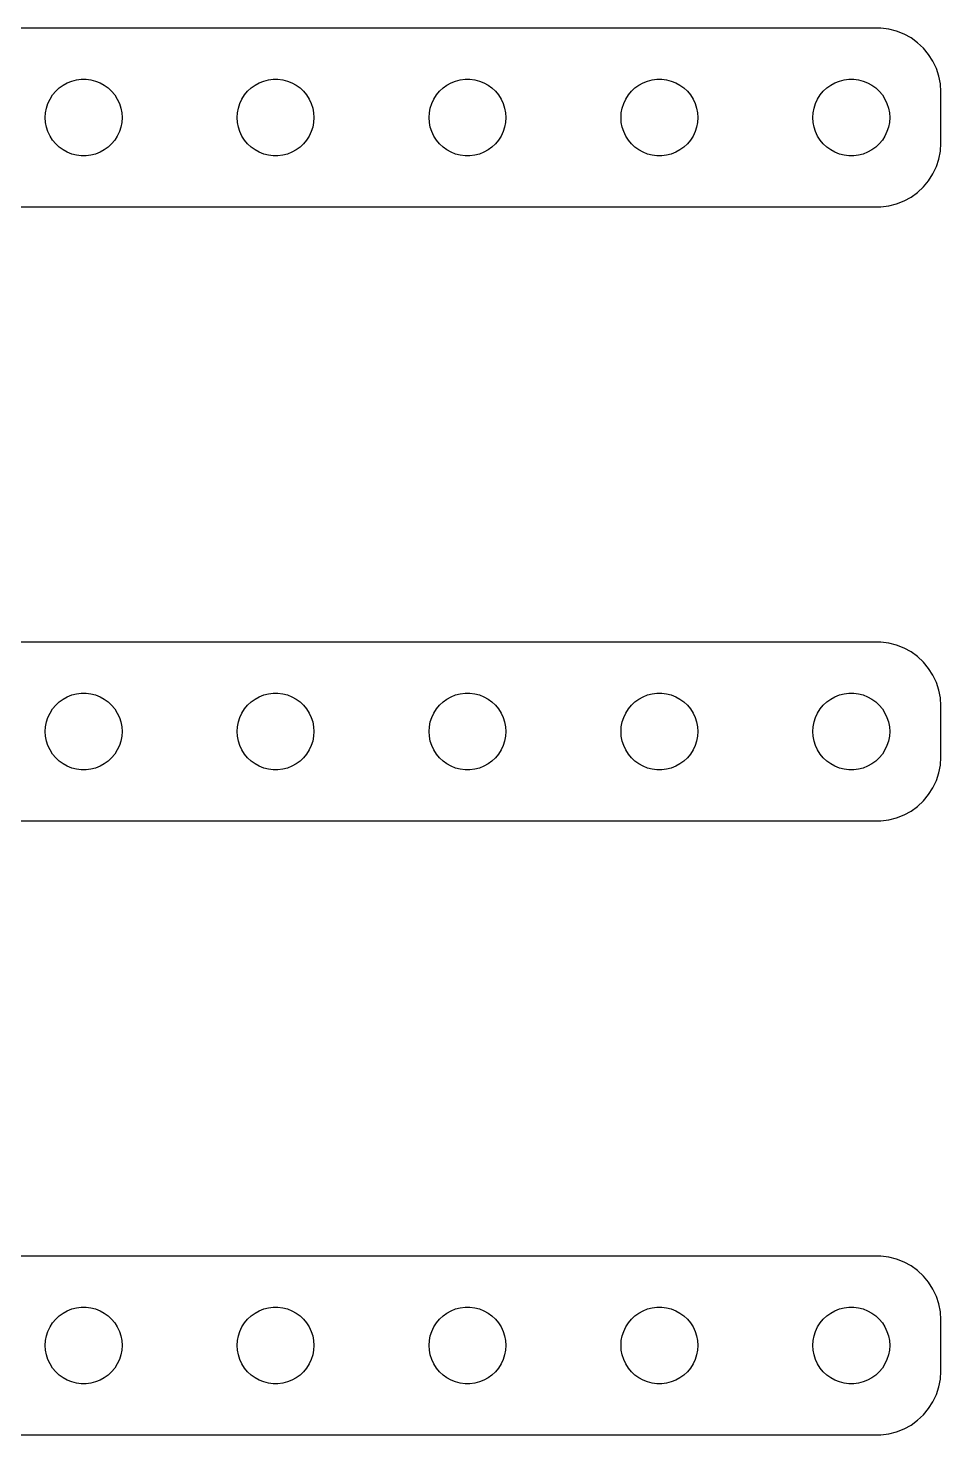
# Model space of a CAD drawing. Header units: metres. Extents: x -34 to 34, y 117 to 219.
# Drawn here: x -2.2 to 33.5, y 164.5 to 219.5 of the extents above; entities that cross this region are included whole.
import ezdxf

# ---------------------------------------------------------------- set-up
doc = ezdxf.new("R2010")
doc.units = ezdxf.units.M

msp = doc.modelspace()

# ---------------------------------------------------------------- linework, layer by layer
for p, q in [((31.157, 219.495), (-31.157, 219.495)), ((31.4684, 219.456), (31.157, 219.495)), ((31.7725, 219.378), (31.4684, 219.456)), ((32.0644, 219.262), (31.7725, 219.378)), ((32.3396, 219.111), (32.0644, 219.262)), ((32.5936, 218.926), (32.3396, 219.111)), ((32.8224, 218.711), (32.5936, 218.926)), ((33.0225, 218.469), (32.8224, 218.711)), ((33.1908, 218.204), (33.0225, 218.469)), ((33.3244, 217.92), (33.1908, 218.204)), ((33.4214, 217.622), (33.3244, 217.92)), ((-0.956131, 217.156), (-0.803726, 217.266)), ((-0.803726, 217.266), (-0.638657, 217.357)), ((-0.638657, 217.357), (-0.463516, 217.427)), ((-0.463516, 217.427), (-0.281067, 217.473)), ((-0.281067, 217.473), (-0.094177, 217.497)), ((-0.094177, 217.497), (0.094177, 217.497)), ((0.094177, 217.497), (0.281067, 217.473)), ((0.281067, 217.473), (0.463516, 217.427)), ((0.463516, 217.427), (0.638657, 217.357)), ((0.638657, 217.357), (0.803726, 217.266)), ((0.803726, 217.266), (0.956131, 217.156)), ((6.54385, 217.156), (6.69626, 217.266)), ((6.69626, 217.266), (6.86133, 217.357)), ((6.86133, 217.357), (7.03647, 217.427)), ((7.03647, 217.427), (7.21892, 217.473)), ((7.21892, 217.473), (7.40581, 217.497)), ((7.40581, 217.497), (7.59418, 217.497)), ((7.59418, 217.497), (7.78107, 217.473)), ((7.78107, 217.473), (7.96352, 217.427)), ((7.96352, 217.427), (8.13866, 217.357)), ((8.13866, 217.357), (8.30373, 217.266)), ((8.30373, 217.266), (8.45613, 217.156)), ((14.0439, 217.156), (14.1963, 217.266)), ((14.1963, 217.266), (14.3613, 217.357)), ((14.3613, 217.357), (14.5365, 217.427)), ((14.5365, 217.427), (14.7189, 217.473)), ((14.7189, 217.473), (14.9058, 217.497)), ((14.9058, 217.497), (15.0942, 217.497)), ((15.0942, 217.497), (15.2811, 217.473)), ((15.2811, 217.473), (15.4635, 217.427)), ((15.4635, 217.427), (15.6387, 217.357)), ((15.6387, 217.357), (15.8037, 217.266)), ((15.8037, 217.266), (15.9561, 217.156)), ((21.5439, 217.156), (21.6963, 217.266)), ((21.6963, 217.266), (21.8613, 217.357)), ((21.8613, 217.357), (22.0365, 217.427)), ((22.0365, 217.427), (22.2189, 217.473)), ((22.2189, 217.473), (22.4058, 217.497)), ((22.4058, 217.497), (22.5942, 217.497)), ((22.5942, 217.497), (22.7811, 217.473)), ((22.7811, 217.473), (22.9635, 217.427)), ((22.9635, 217.427), (23.1387, 217.357)), ((23.1387, 217.357), (23.3037, 217.266)), ((23.3037, 217.266), (23.4561, 217.156)), ((29.0439, 217.156), (29.1963, 217.266)), ((29.1963, 217.266), (29.3613, 217.357)), ((29.3613, 217.357), (29.5365, 217.427)), ((29.5365, 217.427), (29.7189, 217.473)), ((29.7189, 217.473), (29.9058, 217.497)), ((29.9058, 217.497), (30.0942, 217.497)), ((30.0942, 217.497), (30.2811, 217.473)), ((30.2811, 217.473), (30.4635, 217.427)), ((30.4635, 217.427), (30.6387, 217.357)), ((30.6387, 217.357), (30.8037, 217.266)), ((30.8037, 217.266), (30.9561, 217.156)), ((33.4803, 217.313), (33.4214, 217.622)), ((33.5, 217), (33.4803, 217.313)), ((-1.39465, 216.552), (-1.31445, 216.723)), ((-1.31445, 216.723), (-1.21352, 216.882)), ((-1.21352, 216.882), (-1.09344, 217.027)), ((-1.09344, 217.027), (-0.956131, 217.156)), ((0.956131, 217.156), (1.09344, 217.027)), ((1.09344, 217.027), (1.21352, 216.882)), ((1.21352, 216.882), (1.31445, 216.723)), ((1.31445, 216.723), (1.39465, 216.552)), ((6.10533, 216.552), (6.18553, 216.723)), ((6.18553, 216.723), (6.28647, 216.882)), ((6.28647, 216.882), (6.40654, 217.027)), ((6.40654, 217.027), (6.54385, 217.156)), ((8.45613, 217.156), (8.59344, 217.027)), ((8.59344, 217.027), (8.71352, 216.882)), ((8.71352, 216.882), (8.81445, 216.723)), ((8.81445, 216.723), (8.89465, 216.552)), ((13.6053, 216.552), (13.6855, 216.723)), ((13.6855, 216.723), (13.7865, 216.882)), ((13.7865, 216.882), (13.9065, 217.027)), ((13.9065, 217.027), (14.0439, 217.156)), ((15.9561, 217.156), (16.0934, 217.027)), ((16.0934, 217.027), (16.2135, 216.882)), ((16.2135, 216.882), (16.3145, 216.723)), ((16.3145, 216.723), (16.3947, 216.552)), ((21.1053, 216.552), (21.1855, 216.723)), ((21.1855, 216.723), (21.2865, 216.882)), ((21.2865, 216.882), (21.4065, 217.027)), ((21.4065, 217.027), (21.5439, 217.156)), ((23.4561, 217.156), (23.5934, 217.027)), ((23.5934, 217.027), (23.7135, 216.882)), ((23.7135, 216.882), (23.8145, 216.723)), ((23.8145, 216.723), (23.8947, 216.552)), ((28.6053, 216.552), (28.6855, 216.723)), ((28.6855, 216.723), (28.7865, 216.882)), ((28.7865, 216.882), (28.9065, 217.027)), ((28.9065, 217.027), (29.0439, 217.156)), ((30.9561, 217.156), (31.0934, 217.027)), ((31.0934, 217.027), (31.2135, 216.882)), ((31.2135, 216.882), (31.3145, 216.723)), ((31.3145, 216.723), (31.3947, 216.552)), ((33.5, 215), (33.5, 217)), ((-1.5, 216), (-1.48816, 216.188)), ((-1.48816, 216.188), (-1.45287, 216.373)), ((-1.45287, 216.373), (-1.39465, 216.552)), ((1.39465, 216.552), (1.45287, 216.373)), ((1.45287, 216.373), (1.48816, 216.188)), ((1.48816, 216.188), (1.5, 216)), ((6, 216), (6.01183, 216.188)), ((6.01183, 216.188), (6.04712, 216.373)), ((6.04712, 216.373), (6.10533, 216.552)), ((8.89465, 216.552), (8.95287, 216.373)), ((8.95287, 216.373), (8.98816, 216.188)), ((8.98816, 216.188), (9, 216)), ((13.5, 216), (13.5118, 216.188)), ((13.5118, 216.188), (13.5471, 216.373)), ((13.5471, 216.373), (13.6053, 216.552)), ((16.3947, 216.552), (16.4529, 216.373)), ((16.4529, 216.373), (16.4882, 216.188)), ((16.4882, 216.188), (16.5, 216)), ((21, 216), (21.0118, 216.188)), ((21.0118, 216.188), (21.0471, 216.373)), ((21.0471, 216.373), (21.1053, 216.552)), ((23.8947, 216.552), (23.9529, 216.373)), ((23.9529, 216.373), (23.9882, 216.188)), ((23.9882, 216.188), (24, 216)), ((28.5, 216), (28.5118, 216.188)), ((28.5118, 216.188), (28.5471, 216.373)), ((28.5471, 216.373), (28.6053, 216.552)), ((31.3947, 216.552), (31.4529, 216.373)), ((31.4529, 216.373), (31.4882, 216.188)), ((31.4882, 216.188), (31.5, 216)), ((-1.48816, 215.812), (-1.5, 216)), ((-1.45287, 215.627), (-1.48816, 215.812)), ((-1.39465, 215.448), (-1.45287, 215.627)), ((1.45287, 215.627), (1.39465, 215.448)), ((1.48816, 215.812), (1.45287, 215.627)), ((1.5, 216), (1.48816, 215.812)), ((6.01183, 215.812), (6, 216)), ((6.04712, 215.627), (6.01183, 215.812)), ((6.10533, 215.448), (6.04712, 215.627)), ((8.95287, 215.627), (8.89465, 215.448)), ((8.98816, 215.812), (8.95287, 215.627)), ((9, 216), (8.98816, 215.812)), ((13.5118, 215.812), (13.5, 216)), ((13.5471, 215.627), (13.5118, 215.812)), ((13.6053, 215.448), (13.5471, 215.627)), ((16.4529, 215.627), (16.3947, 215.448)), ((16.4882, 215.812), (16.4529, 215.627)), ((16.5, 216), (16.4882, 215.812)), ((21.0118, 215.812), (21, 216)), ((21.0471, 215.627), (21.0118, 215.812)), ((21.1053, 215.448), (21.0471, 215.627)), ((23.9529, 215.627), (23.8947, 215.448)), ((23.9882, 215.812), (23.9529, 215.627)), ((24, 216), (23.9882, 215.812)), ((28.5118, 215.812), (28.5, 216)), ((28.5471, 215.627), (28.5118, 215.812)), ((28.6053, 215.448), (28.5471, 215.627)), ((31.4529, 215.627), (31.3947, 215.448)), ((31.4882, 215.812), (31.4529, 215.627)), ((31.5, 216), (31.4882, 215.812)), ((-1.31445, 215.277), (-1.39465, 215.448)), ((-1.21352, 215.118), (-1.31445, 215.277)), ((-1.09344, 214.973), (-1.21352, 215.118)), ((1.21352, 215.118), (1.09344, 214.973)), ((1.31445, 215.277), (1.21352, 215.118)), ((1.39465, 215.448), (1.31445, 215.277)), ((6.18553, 215.277), (6.10533, 215.448)), ((6.28647, 215.118), (6.18553, 215.277)), ((6.40654, 214.973), (6.28647, 215.118)), ((8.71352, 215.118), (8.59344, 214.973)), ((8.81445, 215.277), (8.71352, 215.118)), ((8.89465, 215.448), (8.81445, 215.277)), ((13.6855, 215.277), (13.6053, 215.448)), ((13.7865, 215.118), (13.6855, 215.277)), ((13.9065, 214.973), (13.7865, 215.118)), ((16.2135, 215.118), (16.0934, 214.973)), ((16.3145, 215.277), (16.2135, 215.118)), ((16.3947, 215.448), (16.3145, 215.277)), ((21.1855, 215.277), (21.1053, 215.448)), ((21.2865, 215.118), (21.1855, 215.277)), ((21.4065, 214.973), (21.2865, 215.118)), ((23.7135, 215.118), (23.5934, 214.973)), ((23.8145, 215.277), (23.7135, 215.118)), ((23.8947, 215.448), (23.8145, 215.277)), ((28.6855, 215.277), (28.6053, 215.448)), ((28.7865, 215.118), (28.6855, 215.277)), ((28.9065, 214.973), (28.7865, 215.118)), ((31.2135, 215.118), (31.0934, 214.973)), ((31.3145, 215.277), (31.2135, 215.118)), ((31.3947, 215.448), (31.3145, 215.277)), ((-0.956131, 214.844), (-1.09344, 214.973)), ((-0.803726, 214.734), (-0.956131, 214.844)), ((-0.638657, 214.643), (-0.803726, 214.734)), ((-0.463516, 214.573), (-0.638657, 214.643)), ((-0.281067, 214.527), (-0.463516, 214.573)), ((-0.094177, 214.503), (-0.281067, 214.527)), ((0.094177, 214.503), (-0.094177, 214.503)), ((0.281067, 214.527), (0.094177, 214.503)), ((0.463516, 214.573), (0.281067, 214.527)), ((0.638657, 214.643), (0.463516, 214.573)), ((0.803726, 214.734), (0.638657, 214.643)), ((0.956131, 214.844), (0.803726, 214.734)), ((1.09344, 214.973), (0.956131, 214.844)), ((6.54385, 214.844), (6.40654, 214.973)), ((6.69626, 214.734), (6.54385, 214.844)), ((6.86133, 214.643), (6.69626, 214.734)), ((7.03647, 214.573), (6.86133, 214.643)), ((7.21892, 214.527), (7.03647, 214.573)), ((7.40581, 214.503), (7.21892, 214.527)), ((7.59418, 214.503), (7.40581, 214.503)), ((7.78107, 214.527), (7.59418, 214.503)), ((7.96352, 214.573), (7.78107, 214.527)), ((8.13866, 214.643), (7.96352, 214.573)), ((8.30373, 214.734), (8.13866, 214.643)), ((8.45613, 214.844), (8.30373, 214.734)), ((8.59344, 214.973), (8.45613, 214.844)), ((14.0439, 214.844), (13.9065, 214.973)), ((14.1963, 214.734), (14.0439, 214.844)), ((14.3613, 214.643), (14.1963, 214.734)), ((14.5365, 214.573), (14.3613, 214.643)), ((14.7189, 214.527), (14.5365, 214.573)), ((14.9058, 214.503), (14.7189, 214.527)), ((15.0942, 214.503), (14.9058, 214.503)), ((15.2811, 214.527), (15.0942, 214.503)), ((15.4635, 214.573), (15.2811, 214.527)), ((15.6387, 214.643), (15.4635, 214.573)), ((15.8037, 214.734), (15.6387, 214.643)), ((15.9561, 214.844), (15.8037, 214.734)), ((16.0934, 214.973), (15.9561, 214.844)), ((21.5439, 214.844), (21.4065, 214.973)), ((21.6963, 214.734), (21.5439, 214.844)), ((21.8613, 214.643), (21.6963, 214.734)), ((22.0365, 214.573), (21.8613, 214.643)), ((22.2189, 214.527), (22.0365, 214.573)), ((22.4058, 214.503), (22.2189, 214.527)), ((22.5942, 214.503), (22.4058, 214.503)), ((22.7811, 214.527), (22.5942, 214.503)), ((22.9635, 214.573), (22.7811, 214.527)), ((23.1387, 214.643), (22.9635, 214.573)), ((23.3037, 214.734), (23.1387, 214.643)), ((23.4561, 214.844), (23.3037, 214.734)), ((23.5934, 214.973), (23.4561, 214.844)), ((29.0439, 214.844), (28.9065, 214.973)), ((29.1963, 214.734), (29.0439, 214.844)), ((29.3613, 214.643), (29.1963, 214.734)), ((29.5365, 214.573), (29.3613, 214.643)), ((29.7189, 214.527), (29.5365, 214.573)), ((29.9058, 214.503), (29.7189, 214.527)), ((30.0942, 214.503), (29.9058, 214.503)), ((30.2811, 214.527), (30.0942, 214.503)), ((30.4635, 214.573), (30.2811, 214.527)), ((30.6387, 214.643), (30.4635, 214.573)), ((30.8037, 214.734), (30.6387, 214.643)), ((30.9561, 214.844), (30.8037, 214.734)), ((31.0934, 214.973), (30.9561, 214.844)), ((33.4214, 214.378), (33.4803, 214.687)), ((33.4803, 214.687), (33.5, 215)), ((33.1908, 213.796), (33.3244, 214.08)), ((33.3244, 214.08), (33.4214, 214.378)), ((32.8224, 213.289), (33.0225, 213.531)), ((33.0225, 213.531), (33.1908, 213.796)), ((32.0644, 212.738), (32.3396, 212.889)), ((32.3396, 212.889), (32.5936, 213.074)), ((32.5936, 213.074), (32.8224, 213.289)), ((-31.157, 212.505), (31.157, 212.505)), ((31.157, 212.505), (31.4684, 212.544)), ((31.4684, 212.544), (31.7725, 212.622)), ((31.7725, 212.622), (32.0644, 212.738)), ((31.157, 195.495), (-31.157, 195.495)), ((31.4684, 195.456), (31.157, 195.495)), ((31.7725, 195.378), (31.4684, 195.456)), ((32.0644, 195.262), (31.7725, 195.378)), ((32.3396, 195.111), (32.0644, 195.262)), ((32.5936, 194.926), (32.3396, 195.111)), ((32.8224, 194.711), (32.5936, 194.926)), ((33.0225, 194.469), (32.8224, 194.711)), ((33.1908, 194.204), (33.0225, 194.469)), ((33.3244, 193.92), (33.1908, 194.204)), ((33.4214, 193.622), (33.3244, 193.92)), ((33.4803, 193.313), (33.4214, 193.622)), ((-1.21352, 192.882), (-1.09344, 193.027)), ((-1.09344, 193.027), (-0.956131, 193.156)), ((-0.956131, 193.156), (-0.803726, 193.266)), ((-0.803726, 193.266), (-0.638657, 193.357)), ((-0.638657, 193.357), (-0.463516, 193.427)), ((-0.463516, 193.427), (-0.281067, 193.473)), ((-0.281067, 193.473), (-0.094177, 193.497)), ((-0.094177, 193.497), (0.094177, 193.497)), ((0.094177, 193.497), (0.281067, 193.473)), ((0.281067, 193.473), (0.463516, 193.427)), ((0.463516, 193.427), (0.638657, 193.357)), ((0.638657, 193.357), (0.803726, 193.266)), ((0.803726, 193.266), (0.956131, 193.156)), ((0.956131, 193.156), (1.09344, 193.027)), ((1.09344, 193.027), (1.21352, 192.882)), ((6.28647, 192.882), (6.40654, 193.027)), ((6.40654, 193.027), (6.54385, 193.156)), ((6.54385, 193.156), (6.69626, 193.266)), ((6.69626, 193.266), (6.86133, 193.357)), ((6.86133, 193.357), (7.03647, 193.427)), ((7.03647, 193.427), (7.21892, 193.473)), ((7.21892, 193.473), (7.40581, 193.497)), ((7.40581, 193.497), (7.59418, 193.497)), ((7.59418, 193.497), (7.78107, 193.473)), ((7.78107, 193.473), (7.96352, 193.427)), ((7.96352, 193.427), (8.13866, 193.357)), ((8.13866, 193.357), (8.30373, 193.266)), ((8.30373, 193.266), (8.45613, 193.156)), ((8.45613, 193.156), (8.59344, 193.027)), ((8.59344, 193.027), (8.71352, 192.882)), ((13.7865, 192.882), (13.9065, 193.027)), ((13.9065, 193.027), (14.0439, 193.156)), ((14.0439, 193.156), (14.1963, 193.266)), ((14.1963, 193.266), (14.3613, 193.357)), ((14.3613, 193.357), (14.5365, 193.427)), ((14.5365, 193.427), (14.7189, 193.473)), ((14.7189, 193.473), (14.9058, 193.497)), ((14.9058, 193.497), (15.0942, 193.497)), ((15.0942, 193.497), (15.2811, 193.473)), ((15.2811, 193.473), (15.4635, 193.427)), ((15.4635, 193.427), (15.6387, 193.357)), ((15.6387, 193.357), (15.8037, 193.266)), ((15.8037, 193.266), (15.9561, 193.156)), ((15.9561, 193.156), (16.0934, 193.027)), ((16.0934, 193.027), (16.2135, 192.882)), ((21.2865, 192.882), (21.4065, 193.027)), ((21.4065, 193.027), (21.5439, 193.156)), ((21.5439, 193.156), (21.6963, 193.266)), ((21.6963, 193.266), (21.8613, 193.357)), ((21.8613, 193.357), (22.0365, 193.427)), ((22.0365, 193.427), (22.2189, 193.473)), ((22.2189, 193.473), (22.4058, 193.497)), ((22.4058, 193.497), (22.5942, 193.497)), ((22.5942, 193.497), (22.7811, 193.473)), ((22.7811, 193.473), (22.9635, 193.427)), ((22.9635, 193.427), (23.1387, 193.357)), ((23.1387, 193.357), (23.3037, 193.266)), ((23.3037, 193.266), (23.4561, 193.156)), ((23.4561, 193.156), (23.5934, 193.027)), ((23.5934, 193.027), (23.7135, 192.882)), ((28.7865, 192.882), (28.9065, 193.027)), ((28.9065, 193.027), (29.0439, 193.156)), ((29.0439, 193.156), (29.1963, 193.266)), ((29.1963, 193.266), (29.3613, 193.357)), ((29.3613, 193.357), (29.5365, 193.427)), ((29.5365, 193.427), (29.7189, 193.473)), ((29.7189, 193.473), (29.9058, 193.497)), ((29.9058, 193.497), (30.0942, 193.497)), ((30.0942, 193.497), (30.2811, 193.473)), ((30.2811, 193.473), (30.4635, 193.427)), ((30.4635, 193.427), (30.6387, 193.357)), ((30.6387, 193.357), (30.8037, 193.266)), ((30.8037, 193.266), (30.9561, 193.156)), ((30.9561, 193.156), (31.0934, 193.027)), ((31.0934, 193.027), (31.2135, 192.882)), ((33.5, 193), (33.4803, 193.313)), ((-1.45287, 192.373), (-1.39465, 192.552)), ((-1.39465, 192.552), (-1.31445, 192.723)), ((-1.31445, 192.723), (-1.21352, 192.882)), ((1.21352, 192.882), (1.31445, 192.723)), ((1.31445, 192.723), (1.39465, 192.552)), ((1.39465, 192.552), (1.45287, 192.373)), ((6.04712, 192.373), (6.10533, 192.552)), ((6.10533, 192.552), (6.18553, 192.723)), ((6.18553, 192.723), (6.28647, 192.882)), ((8.71352, 192.882), (8.81445, 192.723)), ((8.81445, 192.723), (8.89465, 192.552)), ((8.89465, 192.552), (8.95287, 192.373)), ((13.5471, 192.373), (13.6053, 192.552)), ((13.6053, 192.552), (13.6855, 192.723)), ((13.6855, 192.723), (13.7865, 192.882)), ((16.2135, 192.882), (16.3145, 192.723)), ((16.3145, 192.723), (16.3947, 192.552)), ((16.3947, 192.552), (16.4529, 192.373)), ((21.0471, 192.373), (21.1053, 192.552)), ((21.1053, 192.552), (21.1855, 192.723)), ((21.1855, 192.723), (21.2865, 192.882)), ((23.7135, 192.882), (23.8145, 192.723)), ((23.8145, 192.723), (23.8947, 192.552)), ((23.8947, 192.552), (23.9529, 192.373)), ((28.5471, 192.373), (28.6053, 192.552)), ((28.6053, 192.552), (28.6855, 192.723)), ((28.6855, 192.723), (28.7865, 192.882)), ((31.2135, 192.882), (31.3145, 192.723)), ((31.3145, 192.723), (31.3947, 192.552)), ((31.3947, 192.552), (31.4529, 192.373)), ((33.5, 191), (33.5, 193)), ((-1.5, 192), (-1.48816, 192.188)), ((-1.48816, 191.812), (-1.5, 192)), ((-1.48816, 192.188), (-1.45287, 192.373)), ((1.45287, 192.373), (1.48816, 192.188)), ((1.48816, 192.188), (1.5, 192)), ((1.5, 192), (1.48816, 191.812)), ((6, 192), (6.01183, 192.188)), ((6.01183, 191.812), (6, 192)), ((6.01183, 192.188), (6.04712, 192.373)), ((8.95287, 192.373), (8.98816, 192.188)), ((8.98816, 192.188), (9, 192)), ((9, 192), (8.98816, 191.812)), ((13.5, 192), (13.5118, 192.188)), ((13.5118, 191.812), (13.5, 192)), ((13.5118, 192.188), (13.5471, 192.373)), ((16.4529, 192.373), (16.4882, 192.188)), ((16.4882, 192.188), (16.5, 192)), ((16.5, 192), (16.4882, 191.812)), ((21, 192), (21.0118, 192.188)), ((21.0118, 191.812), (21, 192)), ((21.0118, 192.188), (21.0471, 192.373)), ((23.9529, 192.373), (23.9882, 192.188)), ((23.9882, 192.188), (24, 192)), ((24, 192), (23.9882, 191.812)), ((28.5, 192), (28.5118, 192.188)), ((28.5118, 191.812), (28.5, 192)), ((28.5118, 192.188), (28.5471, 192.373)), ((31.4529, 192.373), (31.4882, 192.188)), ((31.4882, 192.188), (31.5, 192)), ((31.5, 192), (31.4882, 191.812)), ((-1.45287, 191.627), (-1.48816, 191.812)), ((-1.39465, 191.448), (-1.45287, 191.627)), ((-1.31445, 191.277), (-1.39465, 191.448)), ((1.39465, 191.448), (1.31445, 191.277)), ((1.45287, 191.627), (1.39465, 191.448)), ((1.48816, 191.812), (1.45287, 191.627)), ((6.04712, 191.627), (6.01183, 191.812)), ((6.10533, 191.448), (6.04712, 191.627)), ((6.18553, 191.277), (6.10533, 191.448)), ((8.89465, 191.448), (8.81445, 191.277)), ((8.95287, 191.627), (8.89465, 191.448)), ((8.98816, 191.812), (8.95287, 191.627)), ((13.5471, 191.627), (13.5118, 191.812)), ((13.6053, 191.448), (13.5471, 191.627)), ((13.6855, 191.277), (13.6053, 191.448)), ((16.3947, 191.448), (16.3145, 191.277)), ((16.4529, 191.627), (16.3947, 191.448)), ((16.4882, 191.812), (16.4529, 191.627)), ((21.0471, 191.627), (21.0118, 191.812)), ((21.1053, 191.448), (21.0471, 191.627)), ((21.1855, 191.277), (21.1053, 191.448)), ((23.8947, 191.448), (23.8145, 191.277)), ((23.9529, 191.627), (23.8947, 191.448)), ((23.9882, 191.812), (23.9529, 191.627)), ((28.5471, 191.627), (28.5118, 191.812)), ((28.6053, 191.448), (28.5471, 191.627)), ((28.6855, 191.277), (28.6053, 191.448)), ((31.3947, 191.448), (31.3145, 191.277)), ((31.4529, 191.627), (31.3947, 191.448)), ((31.4882, 191.812), (31.4529, 191.627)), ((-1.21352, 191.118), (-1.31445, 191.277)), ((-1.09344, 190.973), (-1.21352, 191.118)), ((-0.956131, 190.844), (-1.09344, 190.973)), ((-0.803726, 190.734), (-0.956131, 190.844)), ((0.956131, 190.844), (0.803726, 190.734)), ((1.09344, 190.973), (0.956131, 190.844)), ((1.21352, 191.118), (1.09344, 190.973)), ((1.31445, 191.277), (1.21352, 191.118)), ((6.28647, 191.118), (6.18553, 191.277)), ((6.40654, 190.973), (6.28647, 191.118)), ((6.54385, 190.844), (6.40654, 190.973)), ((6.69626, 190.734), (6.54385, 190.844)), ((8.45613, 190.844), (8.30373, 190.734)), ((8.59344, 190.973), (8.45613, 190.844)), ((8.71352, 191.118), (8.59344, 190.973)), ((8.81445, 191.277), (8.71352, 191.118)), ((13.7865, 191.118), (13.6855, 191.277)), ((13.9065, 190.973), (13.7865, 191.118)), ((14.0439, 190.844), (13.9065, 190.973)), ((14.1963, 190.734), (14.0439, 190.844)), ((15.9561, 190.844), (15.8037, 190.734)), ((16.0934, 190.973), (15.9561, 190.844)), ((16.2135, 191.118), (16.0934, 190.973)), ((16.3145, 191.277), (16.2135, 191.118)), ((21.2865, 191.118), (21.1855, 191.277)), ((21.4065, 190.973), (21.2865, 191.118)), ((21.5439, 190.844), (21.4065, 190.973)), ((21.6963, 190.734), (21.5439, 190.844)), ((23.4561, 190.844), (23.3037, 190.734)), ((23.5934, 190.973), (23.4561, 190.844)), ((23.7135, 191.118), (23.5934, 190.973)), ((23.8145, 191.277), (23.7135, 191.118)), ((28.7865, 191.118), (28.6855, 191.277)), ((28.9065, 190.973), (28.7865, 191.118)), ((29.0439, 190.844), (28.9065, 190.973)), ((29.1963, 190.734), (29.0439, 190.844)), ((30.9561, 190.844), (30.8037, 190.734)), ((31.0934, 190.973), (30.9561, 190.844)), ((31.2135, 191.118), (31.0934, 190.973)), ((31.3145, 191.277), (31.2135, 191.118)), ((33.4803, 190.687), (33.5, 191)), ((-0.638657, 190.643), (-0.803726, 190.734)), ((-0.463516, 190.573), (-0.638657, 190.643)), ((-0.281067, 190.527), (-0.463516, 190.573)), ((-0.094177, 190.503), (-0.281067, 190.527)), ((0.094177, 190.503), (-0.094177, 190.503)), ((0.281067, 190.527), (0.094177, 190.503)), ((0.463516, 190.573), (0.281067, 190.527)), ((0.638657, 190.643), (0.463516, 190.573)), ((0.803726, 190.734), (0.638657, 190.643)), ((6.86133, 190.643), (6.69626, 190.734)), ((7.03647, 190.573), (6.86133, 190.643)), ((7.21892, 190.527), (7.03647, 190.573)), ((7.40581, 190.503), (7.21892, 190.527)), ((7.59418, 190.503), (7.40581, 190.503)), ((7.78107, 190.527), (7.59418, 190.503)), ((7.96352, 190.573), (7.78107, 190.527)), ((8.13866, 190.643), (7.96352, 190.573)), ((8.30373, 190.734), (8.13866, 190.643)), ((14.3613, 190.643), (14.1963, 190.734)), ((14.5365, 190.573), (14.3613, 190.643)), ((14.7189, 190.527), (14.5365, 190.573)), ((14.9058, 190.503), (14.7189, 190.527)), ((15.0942, 190.503), (14.9058, 190.503)), ((15.2811, 190.527), (15.0942, 190.503)), ((15.4635, 190.573), (15.2811, 190.527)), ((15.6387, 190.643), (15.4635, 190.573)), ((15.8037, 190.734), (15.6387, 190.643)), ((21.8613, 190.643), (21.6963, 190.734)), ((22.0365, 190.573), (21.8613, 190.643)), ((22.2189, 190.527), (22.0365, 190.573)), ((22.4058, 190.503), (22.2189, 190.527)), ((22.5942, 190.503), (22.4058, 190.503)), ((22.7811, 190.527), (22.5942, 190.503)), ((22.9635, 190.573), (22.7811, 190.527)), ((23.1387, 190.643), (22.9635, 190.573)), ((23.3037, 190.734), (23.1387, 190.643)), ((29.3613, 190.643), (29.1963, 190.734)), ((29.5365, 190.573), (29.3613, 190.643)), ((29.7189, 190.527), (29.5365, 190.573)), ((29.9058, 190.503), (29.7189, 190.527)), ((30.0942, 190.503), (29.9058, 190.503)), ((30.2811, 190.527), (30.0942, 190.503)), ((30.4635, 190.573), (30.2811, 190.527)), ((30.6387, 190.643), (30.4635, 190.573)), ((30.8037, 190.734), (30.6387, 190.643)), ((33.3244, 190.08), (33.4214, 190.378)), ((33.4214, 190.378), (33.4803, 190.687)), ((33.0225, 189.531), (33.1908, 189.796)), ((33.1908, 189.796), (33.3244, 190.08)), ((32.5936, 189.074), (32.8224, 189.289)), ((32.8224, 189.289), (33.0225, 189.531)), ((31.4684, 188.544), (31.7725, 188.622)), ((31.7725, 188.622), (32.0644, 188.738)), ((32.0644, 188.738), (32.3396, 188.889)), ((32.3396, 188.889), (32.5936, 189.074)), ((-31.157, 188.505), (31.157, 188.505)), ((31.157, 188.505), (31.4684, 188.544)), ((31.157, 171.495), (-31.157, 171.495)), ((31.4684, 171.456), (31.157, 171.495)), ((31.7725, 171.378), (31.4684, 171.456)), ((32.0644, 171.262), (31.7725, 171.378)), ((32.3396, 171.111), (32.0644, 171.262)), ((32.5936, 170.926), (32.3396, 171.111)), ((32.8224, 170.711), (32.5936, 170.926)), ((33.0225, 170.469), (32.8224, 170.711)), ((33.1908, 170.204), (33.0225, 170.469)), ((33.3244, 169.92), (33.1908, 170.204)), ((33.4214, 169.622), (33.3244, 169.92)), ((-0.638657, 169.357), (-0.463516, 169.427)), ((-0.463516, 169.427), (-0.281067, 169.473)), ((-0.281067, 169.473), (-0.094177, 169.497)), ((-0.094177, 169.497), (0.094177, 169.497)), ((0.094177, 169.497), (0.281067, 169.473)), ((0.281067, 169.473), (0.463516, 169.427)), ((0.463516, 169.427), (0.638657, 169.357)), ((6.86133, 169.357), (7.03647, 169.427)), ((7.03647, 169.427), (7.21892, 169.473)), ((7.21892, 169.473), (7.40581, 169.497)), ((7.40581, 169.497), (7.59418, 169.497)), ((7.59418, 169.497), (7.78107, 169.473)), ((7.78107, 169.473), (7.96352, 169.427)), ((7.96352, 169.427), (8.13866, 169.357)), ((14.3613, 169.357), (14.5365, 169.427)), ((14.5365, 169.427), (14.7189, 169.473)), ((14.7189, 169.473), (14.9058, 169.497)), ((14.9058, 169.497), (15.0942, 169.497)), ((15.0942, 169.497), (15.2811, 169.473)), ((15.2811, 169.473), (15.4635, 169.427)), ((15.4635, 169.427), (15.6387, 169.357)), ((21.8613, 169.357), (22.0365, 169.427)), ((22.0365, 169.427), (22.2189, 169.473)), ((22.2189, 169.473), (22.4058, 169.497)), ((22.4058, 169.497), (22.5942, 169.497)), ((22.5942, 169.497), (22.7811, 169.473)), ((22.7811, 169.473), (22.9635, 169.427)), ((22.9635, 169.427), (23.1387, 169.357)), ((29.3613, 169.357), (29.5365, 169.427)), ((29.5365, 169.427), (29.7189, 169.473)), ((29.7189, 169.473), (29.9058, 169.497)), ((29.9058, 169.497), (30.0942, 169.497)), ((30.0942, 169.497), (30.2811, 169.473)), ((30.2811, 169.473), (30.4635, 169.427)), ((30.4635, 169.427), (30.6387, 169.357)), ((33.4803, 169.313), (33.4214, 169.622)), ((-1.31445, 168.723), (-1.21352, 168.882)), ((-1.21352, 168.882), (-1.09344, 169.027)), ((-1.09344, 169.027), (-0.956131, 169.156)), ((-0.956131, 169.156), (-0.803726, 169.266)), ((-0.803726, 169.266), (-0.638657, 169.357)), ((0.638657, 169.357), (0.803726, 169.266)), ((0.803726, 169.266), (0.956131, 169.156)), ((0.956131, 169.156), (1.09344, 169.027)), ((1.09344, 169.027), (1.21352, 168.882)), ((1.21352, 168.882), (1.31445, 168.723)), ((6.18553, 168.723), (6.28647, 168.882)), ((6.28647, 168.882), (6.40654, 169.027)), ((6.40654, 169.027), (6.54385, 169.156)), ((6.54385, 169.156), (6.69626, 169.266)), ((6.69626, 169.266), (6.86133, 169.357)), ((8.13866, 169.357), (8.30373, 169.266)), ((8.30373, 169.266), (8.45613, 169.156)), ((8.45613, 169.156), (8.59344, 169.027)), ((8.59344, 169.027), (8.71352, 168.882)), ((8.71352, 168.882), (8.81445, 168.723)), ((13.6855, 168.723), (13.7865, 168.882)), ((13.7865, 168.882), (13.9065, 169.027)), ((13.9065, 169.027), (14.0439, 169.156)), ((14.0439, 169.156), (14.1963, 169.266)), ((14.1963, 169.266), (14.3613, 169.357)), ((15.6387, 169.357), (15.8037, 169.266)), ((15.8037, 169.266), (15.9561, 169.156)), ((15.9561, 169.156), (16.0934, 169.027)), ((16.0934, 169.027), (16.2135, 168.882)), ((16.2135, 168.882), (16.3145, 168.723)), ((21.1855, 168.723), (21.2865, 168.882)), ((21.2865, 168.882), (21.4065, 169.027)), ((21.4065, 169.027), (21.5439, 169.156)), ((21.5439, 169.156), (21.6963, 169.266)), ((21.6963, 169.266), (21.8613, 169.357)), ((23.1387, 169.357), (23.3037, 169.266)), ((23.3037, 169.266), (23.4561, 169.156)), ((23.4561, 169.156), (23.5934, 169.027)), ((23.5934, 169.027), (23.7135, 168.882)), ((23.7135, 168.882), (23.8145, 168.723)), ((28.6855, 168.723), (28.7865, 168.882)), ((28.7865, 168.882), (28.9065, 169.027)), ((28.9065, 169.027), (29.0439, 169.156)), ((29.0439, 169.156), (29.1963, 169.266)), ((29.1963, 169.266), (29.3613, 169.357)), ((30.6387, 169.357), (30.8037, 169.266)), ((30.8037, 169.266), (30.9561, 169.156)), ((30.9561, 169.156), (31.0934, 169.027)), ((31.0934, 169.027), (31.2135, 168.882)), ((31.2135, 168.882), (31.3145, 168.723)), ((33.5, 169), (33.4803, 169.313)), ((33.5, 167), (33.5, 169)), ((-1.48816, 168.188), (-1.45287, 168.373)), ((-1.45287, 168.373), (-1.39465, 168.552)), ((-1.39465, 168.552), (-1.31445, 168.723)), ((1.31445, 168.723), (1.39465, 168.552)), ((1.39465, 168.552), (1.45287, 168.373)), ((1.45287, 168.373), (1.48816, 168.188)), ((6.01183, 168.188), (6.04712, 168.373)), ((6.04712, 168.373), (6.10533, 168.552)), ((6.10533, 168.552), (6.18553, 168.723)), ((8.81445, 168.723), (8.89465, 168.552)), ((8.89465, 168.552), (8.95287, 168.373)), ((8.95287, 168.373), (8.98816, 168.188)), ((13.5118, 168.188), (13.5471, 168.373)), ((13.5471, 168.373), (13.6053, 168.552)), ((13.6053, 168.552), (13.6855, 168.723)), ((16.3145, 168.723), (16.3947, 168.552)), ((16.3947, 168.552), (16.4529, 168.373)), ((16.4529, 168.373), (16.4882, 168.188)), ((21.0118, 168.188), (21.0471, 168.373)), ((21.0471, 168.373), (21.1053, 168.552)), ((21.1053, 168.552), (21.1855, 168.723)), ((23.8145, 168.723), (23.8947, 168.552)), ((23.8947, 168.552), (23.9529, 168.373)), ((23.9529, 168.373), (23.9882, 168.188)), ((28.5118, 168.188), (28.5471, 168.373)), ((28.5471, 168.373), (28.6053, 168.552)), ((28.6053, 168.552), (28.6855, 168.723)), ((31.3145, 168.723), (31.3947, 168.552)), ((31.3947, 168.552), (31.4529, 168.373)), ((31.4529, 168.373), (31.4882, 168.188)), ((-1.5, 168), (-1.48816, 168.188)), ((-1.48816, 167.812), (-1.5, 168)), ((-1.45287, 167.627), (-1.48816, 167.812)), ((1.48816, 167.812), (1.45287, 167.627)), ((1.48816, 168.188), (1.5, 168)), ((1.5, 168), (1.48816, 167.812)), ((6, 168), (6.01183, 168.188)), ((6.01183, 167.812), (6, 168)), ((6.04712, 167.627), (6.01183, 167.812)), ((8.98816, 167.812), (8.95287, 167.627)), ((8.98816, 168.188), (9, 168)), ((9, 168), (8.98816, 167.812)), ((13.5, 168), (13.5118, 168.188)), ((13.5118, 167.812), (13.5, 168)), ((13.5471, 167.627), (13.5118, 167.812)), ((16.4882, 167.812), (16.4529, 167.627)), ((16.4882, 168.188), (16.5, 168)), ((16.5, 168), (16.4882, 167.812)), ((21, 168), (21.0118, 168.188)), ((21.0118, 167.812), (21, 168)), ((21.0471, 167.627), (21.0118, 167.812)), ((23.9882, 167.812), (23.9529, 167.627)), ((23.9882, 168.188), (24, 168)), ((24, 168), (23.9882, 167.812)), ((28.5, 168), (28.5118, 168.188)), ((28.5118, 167.812), (28.5, 168)), ((28.5471, 167.627), (28.5118, 167.812)), ((31.4882, 167.812), (31.4529, 167.627)), ((31.4882, 168.188), (31.5, 168)), ((31.5, 168), (31.4882, 167.812)), ((-1.39465, 167.448), (-1.45287, 167.627)), ((-1.31445, 167.277), (-1.39465, 167.448)), ((-1.21352, 167.118), (-1.31445, 167.277)), ((1.31445, 167.277), (1.21352, 167.118)), ((1.39465, 167.448), (1.31445, 167.277)), ((1.45287, 167.627), (1.39465, 167.448)), ((6.10533, 167.448), (6.04712, 167.627)), ((6.18553, 167.277), (6.10533, 167.448)), ((6.28647, 167.118), (6.18553, 167.277)), ((8.81445, 167.277), (8.71352, 167.118)), ((8.89465, 167.448), (8.81445, 167.277)), ((8.95287, 167.627), (8.89465, 167.448)), ((13.6053, 167.448), (13.5471, 167.627)), ((13.6855, 167.277), (13.6053, 167.448)), ((13.7865, 167.118), (13.6855, 167.277)), ((16.3145, 167.277), (16.2135, 167.118)), ((16.3947, 167.448), (16.3145, 167.277)), ((16.4529, 167.627), (16.3947, 167.448)), ((21.1053, 167.448), (21.0471, 167.627)), ((21.1855, 167.277), (21.1053, 167.448)), ((21.2865, 167.118), (21.1855, 167.277)), ((23.8145, 167.277), (23.7135, 167.118)), ((23.8947, 167.448), (23.8145, 167.277)), ((23.9529, 167.627), (23.8947, 167.448)), ((28.6053, 167.448), (28.5471, 167.627)), ((28.6855, 167.277), (28.6053, 167.448)), ((28.7865, 167.118), (28.6855, 167.277)), ((31.3145, 167.277), (31.2135, 167.118)), ((31.3947, 167.448), (31.3145, 167.277)), ((31.4529, 167.627), (31.3947, 167.448)), ((-1.09344, 166.973), (-1.21352, 167.118)), ((-0.956131, 166.844), (-1.09344, 166.973)), ((-0.803726, 166.734), (-0.956131, 166.844)), ((-0.638657, 166.643), (-0.803726, 166.734)), ((-0.463516, 166.573), (-0.638657, 166.643)), ((0.638657, 166.643), (0.463516, 166.573)), ((0.803726, 166.734), (0.638657, 166.643)), ((0.956131, 166.844), (0.803726, 166.734)), ((1.09344, 166.973), (0.956131, 166.844)), ((1.21352, 167.118), (1.09344, 166.973)), ((6.40654, 166.973), (6.28647, 167.118)), ((6.54385, 166.844), (6.40654, 166.973)), ((6.69626, 166.734), (6.54385, 166.844)), ((6.86133, 166.643), (6.69626, 166.734)), ((7.03647, 166.573), (6.86133, 166.643)), ((8.13866, 166.643), (7.96352, 166.573)), ((8.30373, 166.734), (8.13866, 166.643)), ((8.45613, 166.844), (8.30373, 166.734)), ((8.59344, 166.973), (8.45613, 166.844)), ((8.71352, 167.118), (8.59344, 166.973)), ((13.9065, 166.973), (13.7865, 167.118)), ((14.0439, 166.844), (13.9065, 166.973)), ((14.1963, 166.734), (14.0439, 166.844)), ((14.3613, 166.643), (14.1963, 166.734)), ((14.5365, 166.573), (14.3613, 166.643)), ((15.6387, 166.643), (15.4635, 166.573)), ((15.8037, 166.734), (15.6387, 166.643)), ((15.9561, 166.844), (15.8037, 166.734)), ((16.0934, 166.973), (15.9561, 166.844)), ((16.2135, 167.118), (16.0934, 166.973)), ((21.4065, 166.973), (21.2865, 167.118)), ((21.5439, 166.844), (21.4065, 166.973)), ((21.6963, 166.734), (21.5439, 166.844)), ((21.8613, 166.643), (21.6963, 166.734)), ((22.0365, 166.573), (21.8613, 166.643)), ((23.1387, 166.643), (22.9635, 166.573)), ((23.3037, 166.734), (23.1387, 166.643)), ((23.4561, 166.844), (23.3037, 166.734)), ((23.5934, 166.973), (23.4561, 166.844)), ((23.7135, 167.118), (23.5934, 166.973)), ((28.9065, 166.973), (28.7865, 167.118)), ((29.0439, 166.844), (28.9065, 166.973)), ((29.1963, 166.734), (29.0439, 166.844)), ((29.3613, 166.643), (29.1963, 166.734)), ((29.5365, 166.573), (29.3613, 166.643)), ((30.6387, 166.643), (30.4635, 166.573)), ((30.8037, 166.734), (30.6387, 166.643)), ((30.9561, 166.844), (30.8037, 166.734)), ((31.0934, 166.973), (30.9561, 166.844)), ((31.2135, 167.118), (31.0934, 166.973)), ((33.4214, 166.378), (33.4803, 166.687)), ((33.4803, 166.687), (33.5, 167)), ((-0.281067, 166.527), (-0.463516, 166.573)), ((-0.094177, 166.503), (-0.281067, 166.527)), ((0.094177, 166.503), (-0.094177, 166.503)), ((0.281067, 166.527), (0.094177, 166.503)), ((0.463516, 166.573), (0.281067, 166.527)), ((7.21892, 166.527), (7.03647, 166.573)), ((7.40581, 166.503), (7.21892, 166.527)), ((7.59418, 166.503), (7.40581, 166.503)), ((7.78107, 166.527), (7.59418, 166.503)), ((7.96352, 166.573), (7.78107, 166.527)), ((14.7189, 166.527), (14.5365, 166.573)), ((14.9058, 166.503), (14.7189, 166.527)), ((15.0942, 166.503), (14.9058, 166.503)), ((15.2811, 166.527), (15.0942, 166.503)), ((15.4635, 166.573), (15.2811, 166.527)), ((22.2189, 166.527), (22.0365, 166.573)), ((22.4058, 166.503), (22.2189, 166.527)), ((22.5942, 166.503), (22.4058, 166.503)), ((22.7811, 166.527), (22.5942, 166.503)), ((22.9635, 166.573), (22.7811, 166.527)), ((29.7189, 166.527), (29.5365, 166.573)), ((29.9058, 166.503), (29.7189, 166.527)), ((30.0942, 166.503), (29.9058, 166.503)), ((30.2811, 166.527), (30.0942, 166.503)), ((30.4635, 166.573), (30.2811, 166.527)), ((33.1908, 165.796), (33.3244, 166.08)), ((33.3244, 166.08), (33.4214, 166.378)), ((32.8224, 165.289), (33.0225, 165.531)), ((33.0225, 165.531), (33.1908, 165.796)), ((32.3396, 164.889), (32.5936, 165.074)), ((32.5936, 165.074), (32.8224, 165.289)), ((-31.157, 164.505), (31.157, 164.505)), ((31.157, 164.505), (31.4684, 164.544)), ((31.4684, 164.544), (31.7725, 164.622)), ((31.7725, 164.622), (32.0644, 164.738)), ((32.0644, 164.738), (32.3396, 164.889))]:
    msp.add_line(p, q)

doc.saveas('drawing.dxf')
